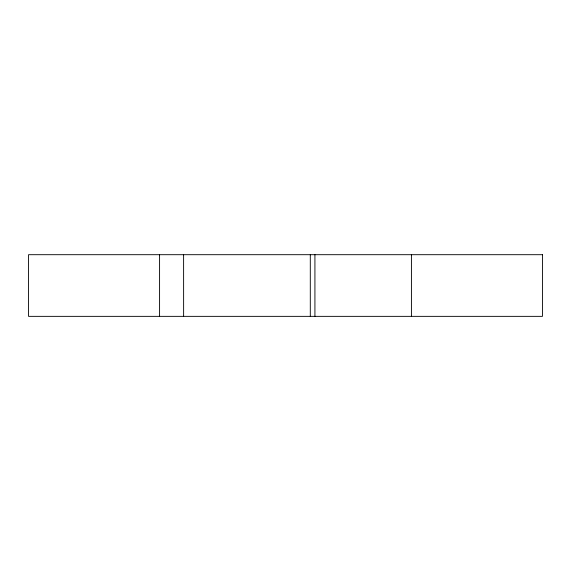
<?xml version="1.0" encoding="UTF-8"?>
<svg xmlns="http://www.w3.org/2000/svg" width="571" height="571" viewBox="0 0 571 571"><rect width="100%" height="100%" fill="white"/><g stroke="black" fill="none" stroke-linecap="round" stroke-linejoin="round"><path stroke-width="0.86" d="M411.42 254.695L411.42 316.355M314.921 254.645L314.921 316.355M310.296 254.695L310.296 316.355M183.605 254.695L183.626 316.355M159.58 254.695L159.58 316.355M542.45 254.695L28.55 254.695L28.55 316.355L542.45 316.355L542.45 254.695"/></g></svg>
